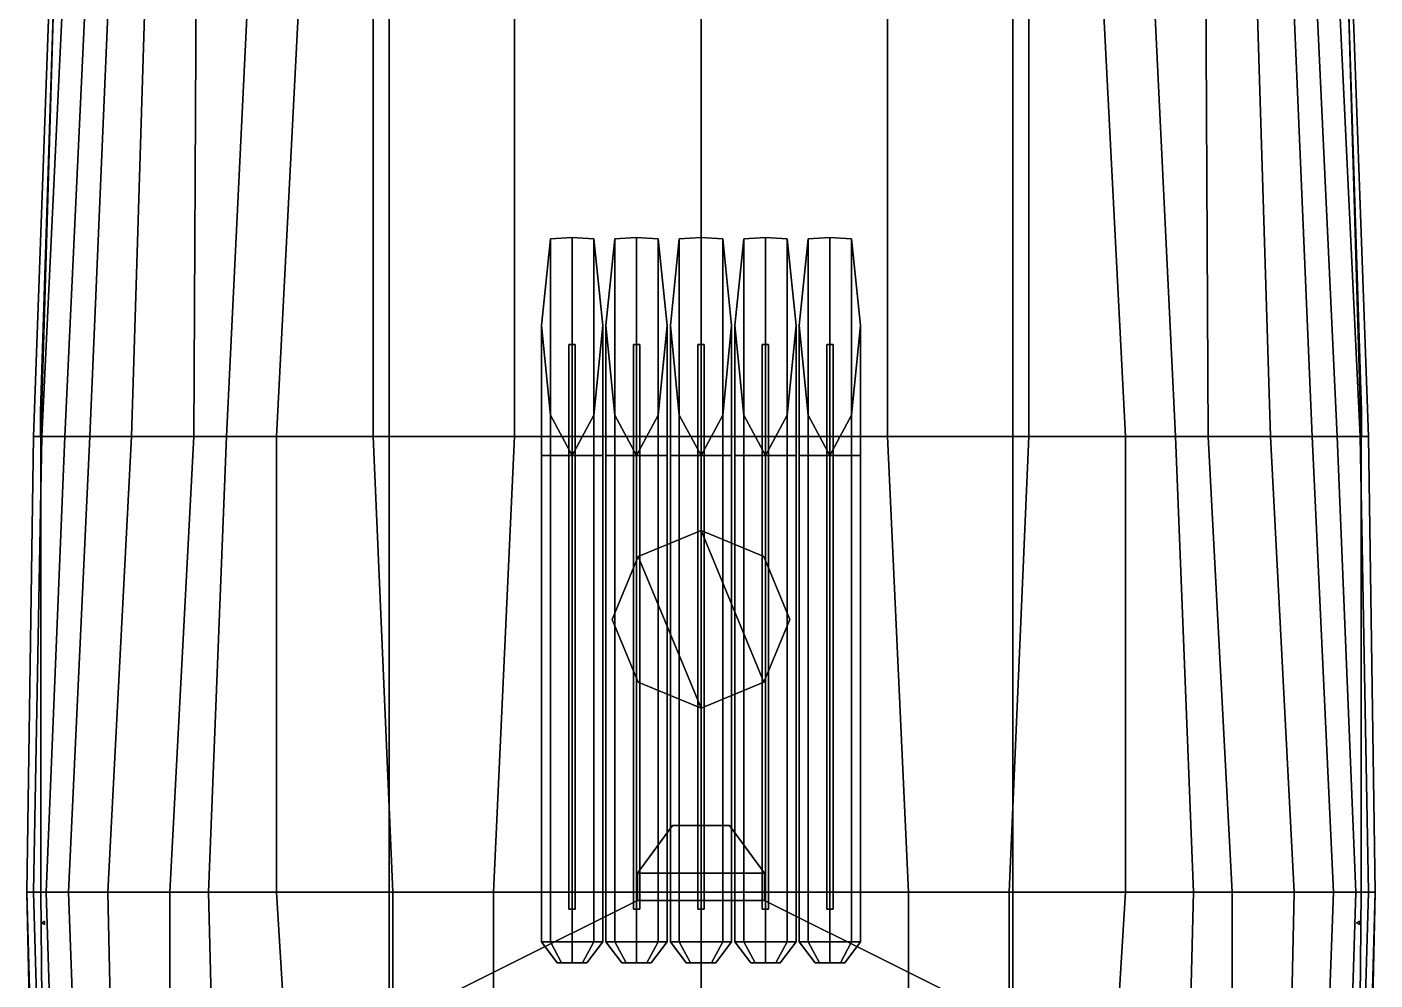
# Model space of a CAD drawing. Header units: millimetres. Extents: x -6 to 6, y -93 to 86.
# Drawn here: x -6.38 to 6.38, y -1.18 to 7.83 of the extents above; entities that cross this region are included whole.
import ezdxf

# ---------------------------------------------------------------- set-up
doc = ezdxf.new("R2010")
doc.units = ezdxf.units.MM
doc.layers.add('railings', color=6, linetype='Continuous')
doc.layers.add('turret', color=2, linetype='Continuous')

msp = doc.modelspace()

# ---------------------------------------------------------------- linework, layer by layer
for points in [[(-2.95, 13.24, 6.2), (-2.95, 13.24, 4.01), (-2.95, -4.23, 3.33), (-2.95, -4.23, 5.58)], [(2.95, -4.23, 5.58), (2.95, 13.24, 6.2), (-2.95, 13.24, 6.2), (-2.95, -4.23, 5.58)], [(2.95, -4.23, 3.33), (2.95, 13.24, 4.01), (2.95, 13.24, 6.2), (2.95, -4.23, 5.58)], [(-6.159, 8.256, 1.963), (-6.03, 8.256, 0.4), (-6.237, 3.959, 0.4), (-6.315, 3.959, 1.683)], [(-6.118, 8.256, 3.842), (-6.159, 8.256, 2.926), (-6.315, 3.959, 2.517), (-6.247, 3.959, 3.661)], [(-6.159, 8.256, 2.926), (-6.159, 8.256, 1.963), (-6.315, 3.959, 1.683), (-6.315, 3.959, 2.517)], [(6.118, 8.256, 3.842), (-6.118, 8.256, 3.842), (-6.247, 3.959, 3.661), (6.247, 3.959, 3.661)], [(-6.03, 8.256, 0.4), (-5.818, 8.256, -0.754), (-6.02, 3.959, -0.754), (-6.237, 3.959, 0.4)], [(-5.818, 8.256, -0.754), (-5.6, 8.256, -1.432), (-5.782, 3.959, -1.432), (-6.02, 3.959, -0.754)], [(-5.6, 8.256, -1.432), (-5.254, 8.256, -2.111), (-5.388, 3.959, -2.111), (-5.782, 3.959, -1.432)], [(-5.254, 8.256, -2.111), (-4.777, 8.256, -2.69), (-4.798, 3.959, -2.789), (-5.388, 3.959, -2.111)], [(-4.777, 8.256, -2.69), (-4.281, 8.256, -3.027), (-4.488, 3.959, -3.027), (-4.798, 3.959, -2.789)], [(-4.281, 8.256, -3.027), (-3.794, 8.256, -3.275), (-4.017, 3.959, -3.275), (-4.488, 3.959, -3.027)], [(-3.794, 8.256, -3.275), (-3.1, 8.256, -3.534), (-3.1, 3.959, -3.632), (-4.017, 3.959, -3.275)], [(-3.1, 8.256, -3.534), (-1.765, 8.256, -3.855), (-1.765, 3.959, -3.891), (-3.1, 3.959, -3.632)], [(0, 3.959, -3.974), (-1.765, 3.959, -3.891), (-1.765, 8.256, -3.855), (0, 8.256, -3.974)], [(0, 8.256, -3.974), (1.765, 8.256, -3.855), (1.765, 3.959, -3.891), (0, 3.959, -3.974)], [(3.1, 3.959, -3.632), (1.765, 3.959, -3.891), (1.765, 8.256, -3.855), (3.1, 8.256, -3.534)], [(4.017, 3.959, -3.275), (3.1, 3.959, -3.632), (3.1, 8.256, -3.534), (3.794, 8.256, -3.275)], [(4.488, 3.959, -3.027), (4.017, 3.959, -3.275), (3.794, 8.256, -3.275), (4.281, 8.256, -3.027)], [(4.798, 3.959, -2.789), (4.488, 3.959, -3.027), (4.281, 8.256, -3.027), (4.777, 8.256, -2.69)], [(5.388, 3.959, -2.111), (4.798, 3.959, -2.789), (4.777, 8.256, -2.69), (5.254, 8.256, -2.111)], [(5.782, 3.959, -1.432), (5.388, 3.959, -2.111), (5.254, 8.256, -2.111), (5.6, 8.256, -1.432)], [(6.02, 3.959, -0.754), (5.782, 3.959, -1.432), (5.6, 8.256, -1.432), (5.818, 8.256, -0.754)], [(6.237, 3.959, 0.4), (6.02, 3.959, -0.754), (5.818, 8.256, -0.754), (6.03, 8.256, 0.4)], [(6.315, 3.959, 1.683), (6.237, 3.959, 0.4), (6.03, 8.256, 0.4), (6.159, 8.256, 1.963)], [(6.247, 3.959, 3.661), (6.315, 3.959, 2.517), (6.159, 8.256, 2.926), (6.118, 8.256, 3.842)], [(6.315, 3.959, 2.517), (6.315, 3.959, 1.683), (6.159, 8.256, 1.963), (6.159, 8.256, 2.926)], [(-6.247, 3.959, 3.661), (-6.315, 3.959, 2.517), (-6.377, -0.349, 1.911), (-6.247, -0.349, 3.547)], [(-6.315, 3.959, 2.517), (-6.315, 3.959, 1.683), (-6.377, -0.349, 0.923), (-6.377, -0.349, 1.911)], [(-6.315, 3.959, 1.683), (-6.237, 3.959, 0.4), (-6.315, -0.349, 0.058), (-6.377, -0.349, 0.923)], [(-6.237, 3.959, 0.4), (-6.02, 3.959, -0.754), (-6.196, -0.349, -0.754), (-6.315, -0.349, 0.058)], [(6.247, 3.959, 3.661), (-6.247, 3.959, 3.661), (-6.247, -0.349, 3.547), (6.247, -0.349, 3.547)], [(-6.02, 3.959, -0.754), (-5.782, 3.959, -1.432), (-5.983, -0.349, -1.432), (-6.196, -0.349, -0.754)], [(-5.782, 3.959, -1.432), (-5.388, 3.959, -2.111), (-5.611, -0.349, -2.111), (-5.983, -0.349, -1.432)], [(-5.388, 3.959, -2.111), (-4.798, 3.959, -2.789), (-5.026, -0.349, -2.789), (-5.611, -0.349, -2.111)], [(-4.798, 3.959, -2.789), (-4.488, 3.959, -3.027), (-4.658, -0.349, -3.027), (-5.026, -0.349, -2.789)], [(-4.488, 3.959, -3.027), (-4.017, 3.959, -3.275), (-4.017, -0.349, -3.358), (-4.658, -0.349, -3.027)], [(-4.017, 3.959, -3.275), (-3.1, 3.959, -3.632), (-2.914, -0.349, -3.663), (-4.017, -0.349, -3.358)], [(-3.1, 3.959, -3.632), (-1.765, 3.959, -3.891), (-1.962, -0.349, -3.829), (-2.914, -0.349, -3.663)], [(0, -0.349, -3.974), (-1.962, -0.349, -3.829), (-1.765, 3.959, -3.891), (0, 3.959, -3.974)], [(0, 3.959, -3.974), (1.765, 3.959, -3.891), (1.962, -0.349, -3.829), (0, -0.349, -3.974)], [(2.914, -0.349, -3.663), (1.962, -0.349, -3.829), (1.765, 3.959, -3.891), (3.1, 3.959, -3.632)], [(4.017, -0.349, -3.358), (2.914, -0.349, -3.663), (3.1, 3.959, -3.632), (4.017, 3.959, -3.275)], [(4.658, -0.349, -3.027), (4.017, -0.349, -3.358), (4.017, 3.959, -3.275), (4.488, 3.959, -3.027)], [(5.026, -0.349, -2.789), (4.658, -0.349, -3.027), (4.488, 3.959, -3.027), (4.798, 3.959, -2.789)], [(5.611, -0.349, -2.111), (5.026, -0.349, -2.789), (4.798, 3.959, -2.789), (5.388, 3.959, -2.111)], [(5.983, -0.349, -1.432), (5.611, -0.349, -2.111), (5.388, 3.959, -2.111), (5.782, 3.959, -1.432)], [(6.196, -0.349, -0.754), (5.983, -0.349, -1.432), (5.782, 3.959, -1.432), (6.02, 3.959, -0.754)], [(6.315, -0.349, 0.058), (6.196, -0.349, -0.754), (6.02, 3.959, -0.754), (6.237, 3.959, 0.4)], [(6.377, -0.349, 0.923), (6.315, -0.349, 0.058), (6.237, 3.959, 0.4), (6.315, 3.959, 1.683)], [(6.247, -0.349, 3.547), (6.377, -0.349, 1.911), (6.315, 3.959, 2.517), (6.247, 3.959, 3.661)], [(6.377, -0.349, 1.911), (6.377, -0.349, 0.923), (6.315, 3.959, 1.683), (6.315, 3.959, 2.517)], [(-0.6, -0.17, 9.04), (-0.27, 0.28, 9.04), (0.27, 0.28, 9.04), (0.6, -0.17, 9.04)], [(0.6, -0.17, 9.04), (0.27, 0.28, 9.04), (-0.27, 0.28, 9.04), (-0.6, -0.17, 9.04)], [(-0.6, -0.43, 9.04), (-0.6, -0.17, 9.04), (0.6, -0.17, 9.04), (0.6, -0.43, 9.04)], [(0.6, -0.43, 9.04), (0.6, -0.17, 9.04), (-0.6, -0.17, 9.04), (-0.6, -0.43, 9.04)], [(-6.247, -0.349, 3.547), (-6.377, -0.349, 1.911), (-6.284, -4.717, 1.911), (-6.206, -4.717, 3.402)], [(-6.377, -0.349, 1.911), (-6.377, -0.349, 0.923), (-6.258, -4.717, 0.923), (-6.284, -4.717, 1.911)], [(-6.377, -0.349, 0.923), (-6.315, -0.349, 0.058), (-6.19, -4.717, 0.058), (-6.258, -4.717, 0.923)], [(-6.315, -0.349, 0.058), (-6.196, -0.349, -0.754), (-6.061, -4.717, -0.754), (-6.19, -4.717, 0.058)], [(6.247, -0.349, 3.547), (-6.247, -0.349, 3.547), (-6.206, -4.717, 3.402), (6.206, -4.717, 3.402)], [(-6.196, -0.349, -0.754), (-5.983, -0.349, -1.432), (-5.823, -4.717, -1.432), (-6.061, -4.717, -0.754)], [(-5.983, -0.349, -1.432), (-5.611, -0.349, -2.111), (-5.518, -4.717, -2.023), (-5.823, -4.717, -1.432)], [(-5.611, -0.349, -2.111), (-5.026, -0.349, -2.789), (-5.026, -4.717, -2.576), (-5.518, -4.717, -2.023)], [(-5.026, -0.349, -2.789), (-4.658, -0.349, -3.027), (-4.55, -4.717, -2.975), (-5.026, -4.717, -2.576)], [(-4.658, -0.349, -3.027), (-4.017, -0.349, -3.358), (-3.747, -4.717, -3.358), (-4.55, -4.717, -2.975)], [(-4.017, -0.349, -3.358), (-2.914, -0.349, -3.663), (-2.914, -4.717, -3.575), (-3.747, -4.717, -3.358)], [(-2.914, -0.349, -3.663), (-1.962, -0.349, -3.829), (-1.962, -4.717, -3.782), (-2.914, -4.717, -3.575)], [(0, -4.717, -3.974), (-1.962, -4.717, -3.782), (-1.962, -0.349, -3.829), (0, -0.349, -3.974)], [(0, -0.349, -3.974), (1.962, -0.349, -3.829), (1.962, -4.717, -3.782), (0, -4.717, -3.974)], [(2.914, -4.717, -3.575), (1.962, -4.717, -3.782), (1.962, -0.349, -3.829), (2.914, -0.349, -3.663)], [(3.747, -4.717, -3.358), (2.914, -4.717, -3.575), (2.914, -0.349, -3.663), (4.017, -0.349, -3.358)], [(4.55, -4.717, -2.975), (3.747, -4.717, -3.358), (4.017, -0.349, -3.358), (4.658, -0.349, -3.027)], [(5.026, -4.717, -2.576), (4.55, -4.717, -2.975), (4.658, -0.349, -3.027), (5.026, -0.349, -2.789)], [(5.518, -4.717, -2.023), (5.026, -4.717, -2.576), (5.026, -0.349, -2.789), (5.611, -0.349, -2.111)], [(5.823, -4.717, -1.432), (5.518, -4.717, -2.023), (5.611, -0.349, -2.111), (5.983, -0.349, -1.432)], [(6.061, -4.717, -0.754), (5.823, -4.717, -1.432), (5.983, -0.349, -1.432), (6.196, -0.349, -0.754)], [(6.19, -4.717, 0.058), (6.061, -4.717, -0.754), (6.196, -0.349, -0.754), (6.315, -0.349, 0.058)], [(6.258, -4.717, 0.923), (6.19, -4.717, 0.058), (6.315, -0.349, 0.058), (6.377, -0.349, 0.923)], [(6.206, -4.717, 3.402), (6.284, -4.717, 1.911), (6.377, -0.349, 1.911), (6.247, -0.349, 3.547)], [(6.284, -4.717, 1.911), (6.258, -4.717, 0.923), (6.377, -0.349, 0.923), (6.377, -0.349, 1.911)], [(3.11, -1.68, 9.04), (0.6, -0.43, 9.04), (-0.6, -0.43, 9.04), (-3.11, -1.68, 9.04)], [(-3.11, -1.68, 9.04), (-0.6, -0.43, 9.04), (0.6, -0.43, 9.04), (3.11, -1.68, 9.04)], [(-6.21, -0.623, 3.53), (-6.24, -0.64, 3.53), (-6.24, -0.64, 4.53), (-6.21, -0.623, 4.53)], [(-6.21, -0.657, 3.53), (-6.21, -0.623, 3.53), (-6.21, -0.623, 4.53), (-6.21, -0.657, 4.53)], [(6.23, -0.623, 3.53), (6.2, -0.64, 3.53), (6.2, -0.64, 4.53), (6.23, -0.623, 4.53)], [(6.23, -0.657, 3.53), (6.23, -0.623, 3.53), (6.23, -0.623, 4.53), (6.23, -0.657, 4.53)], [(-6.24, -0.64, 3.53), (-6.21, -0.657, 3.53), (-6.21, -0.657, 4.53), (-6.24, -0.64, 4.53)], [(6.2, -0.64, 3.53), (6.23, -0.657, 3.53), (6.23, -0.657, 4.53), (6.2, -0.64, 4.53)]]:
    msp.add_3dface(points)
at = {"layer": 'railings'}
for points in [[(-6.25, 4.2, 4.95), (-6.12, 8.25, 5.12), (-6.12, 8.25, 3.84), (-6.25, 3.96, 3.66)], [(-6.25, 3.96, 3.66), (-6.12, 8.25, 3.84), (-6.12, 8.25, 5.12), (-6.25, 4.2, 4.95)], [(6.25, 3.96, 3.66), (6.12, 8.25, 3.84), (6.12, 8.25, 5.12), (6.25, 4.2, 4.95)], [(6.25, 4.2, 4.95), (6.12, 8.25, 5.12), (6.12, 8.25, 3.84), (6.25, 3.96, 3.66)], [(-0.6, -0.17, 10.04), (-0.27, 0.28, 10.04), (-0.27, 0.28, 9.04), (-0.6, -0.17, 9.04)], [(-0.6, -0.17, 9.04), (-0.27, 0.28, 9.04), (-0.27, 0.28, 10.04), (-0.6, -0.17, 10.04)], [(-0.27, 0.28, 10.04), (0.27, 0.28, 10.04), (0.27, 0.28, 9.04), (-0.27, 0.28, 9.04)], [(-0.27, 0.28, 9.04), (0.27, 0.28, 9.04), (0.27, 0.28, 10.04), (-0.27, 0.28, 10.04)], [(0.6, -0.17, 10.04), (0.27, 0.28, 10.04), (0.27, 0.28, 9.04), (0.6, -0.17, 9.04)], [(0.6, -0.17, 9.04), (0.27, 0.28, 9.04), (0.27, 0.28, 10.04), (0.6, -0.17, 10.04)], [(-0.6, -0.43, 9.04), (-0.6, -0.17, 9.04), (-0.6, -0.17, 10.04), (-0.6, -0.43, 10.04)], [(-0.6, -0.43, 10.04), (-0.6, -0.17, 10.04), (-0.6, -0.17, 9.04), (-0.6, -0.43, 9.04)], [(0.6, -0.43, 9.04), (0.6, -0.17, 9.04), (0.6, -0.17, 10.04), (0.6, -0.43, 10.04)], [(0.6, -0.43, 10.04), (0.6, -0.17, 10.04), (0.6, -0.17, 9.04), (0.6, -0.43, 9.04)], [(-3.11, -1.68, 9.04), (-0.6, -0.43, 9.04), (-0.6, -0.43, 10.04), (-3.11, -1.68, 10.04)], [(-3.11, -1.68, 10.04), (-0.6, -0.43, 10.04), (-0.6, -0.43, 9.04), (-3.11, -1.68, 9.04)], [(3.11, -1.68, 9.04), (0.6, -0.43, 9.04), (0.6, -0.43, 10.04), (3.11, -1.68, 10.04)], [(3.11, -1.68, 10.04), (0.6, -0.43, 10.04), (0.6, -0.43, 9.04), (3.11, -1.68, 9.04)]]:
    msp.add_3dface(points, dxfattribs=at)
at = {"layer": 'turret'}
for points in [[(-1.425, 3.78, 6.965), (-1.51, 3.78, 6.76), (-1.51, 5.01, 6.76), (-1.425, 5.83, 6.965)], [(-1.51, 3.78, 6.76), (-1.425, 3.78, 6.965), (-1.425, 5.83, 6.965), (-1.51, 5.01, 6.76)], [(-1.22, 3.78, 7.05), (-1.425, 3.78, 6.965), (-1.425, 5.83, 6.965), (-1.22, 5.84, 7.05)], [(-1.425, 3.78, 6.965), (-1.22, 3.78, 7.05), (-1.22, 5.84, 7.05), (-1.425, 5.83, 6.965)], [(-1.015, 3.78, 6.965), (-1.22, 3.78, 7.05), (-1.22, 5.84, 7.05), (-1.015, 5.83, 6.965)], [(-1.22, 3.78, 7.05), (-1.015, 3.78, 6.965), (-1.015, 5.83, 6.965), (-1.22, 5.84, 7.05)], [(-0.93, 3.78, 6.76), (-1.015, 3.78, 6.965), (-1.015, 5.83, 6.965), (-0.93, 5.01, 6.76)], [(-1.015, 3.78, 6.965), (-0.93, 3.78, 6.76), (-0.93, 5.01, 6.76), (-1.015, 5.83, 6.965)], [(-0.9, 3.78, 6.76), (-0.815, 3.78, 6.965), (-0.815, 5.83, 6.965), (-0.9, 5.01, 6.76)], [(-0.815, 3.78, 6.965), (-0.9, 3.78, 6.76), (-0.9, 5.01, 6.76), (-0.815, 5.83, 6.965)], [(-0.815, 3.78, 6.965), (-0.61, 3.78, 7.05), (-0.61, 5.84, 7.05), (-0.815, 5.83, 6.965)], [(-0.61, 3.78, 7.05), (-0.815, 3.78, 6.965), (-0.815, 5.83, 6.965), (-0.61, 5.84, 7.05)], [(-0.61, 3.78, 7.05), (-0.405, 3.78, 6.965), (-0.405, 5.83, 6.965), (-0.61, 5.84, 7.05)], [(-0.405, 3.78, 6.965), (-0.61, 3.78, 7.05), (-0.61, 5.84, 7.05), (-0.405, 5.83, 6.965)], [(-0.405, 3.78, 6.965), (-0.32, 3.78, 6.76), (-0.32, 5.01, 6.76), (-0.405, 5.83, 6.965)], [(-0.32, 3.78, 6.76), (-0.405, 3.78, 6.965), (-0.405, 5.83, 6.965), (-0.32, 5.01, 6.76)], [(-0.205, 3.78, 6.965), (-0.29, 3.78, 6.76), (-0.29, 5.01, 6.76), (-0.205, 5.83, 6.965)], [(-0.29, 3.78, 6.76), (-0.205, 3.78, 6.965), (-0.205, 5.83, 6.965), (-0.29, 5.01, 6.76)], [(0, 3.78, 7.05), (-0.205, 3.78, 6.965), (-0.205, 5.83, 6.965), (0, 5.84, 7.05)], [(-0.205, 3.78, 6.965), (0, 3.78, 7.05), (0, 5.84, 7.05), (-0.205, 5.83, 6.965)], [(0.205, 3.78, 6.965), (0, 3.78, 7.05), (0, 5.84, 7.05), (0.205, 5.83, 6.965)], [(0, 3.78, 7.05), (0.205, 3.78, 6.965), (0.205, 5.83, 6.965), (0, 5.84, 7.05)], [(0.29, 3.78, 6.76), (0.205, 3.78, 6.965), (0.205, 5.83, 6.965), (0.29, 5.01, 6.76)], [(0.205, 3.78, 6.965), (0.29, 3.78, 6.76), (0.29, 5.01, 6.76), (0.205, 5.83, 6.965)], [(0.32, 3.78, 6.76), (0.405, 3.78, 6.965), (0.405, 5.83, 6.965), (0.32, 5.01, 6.76)], [(0.405, 3.78, 6.965), (0.32, 3.78, 6.76), (0.32, 5.01, 6.76), (0.405, 5.83, 6.965)], [(0.405, 3.78, 6.965), (0.61, 3.78, 7.05), (0.61, 5.84, 7.05), (0.405, 5.83, 6.965)], [(0.61, 3.78, 7.05), (0.405, 3.78, 6.965), (0.405, 5.83, 6.965), (0.61, 5.84, 7.05)], [(0.61, 3.78, 7.05), (0.815, 3.78, 6.965), (0.815, 5.83, 6.965), (0.61, 5.84, 7.05)], [(0.815, 3.78, 6.965), (0.61, 3.78, 7.05), (0.61, 5.84, 7.05), (0.815, 5.83, 6.965)], [(0.815, 3.78, 6.965), (0.9, 3.78, 6.76), (0.9, 5.01, 6.76), (0.815, 5.83, 6.965)], [(0.9, 3.78, 6.76), (0.815, 3.78, 6.965), (0.815, 5.83, 6.965), (0.9, 5.01, 6.76)], [(1.015, 3.78, 6.965), (0.93, 3.78, 6.76), (0.93, 5.01, 6.76), (1.015, 5.83, 6.965)], [(0.93, 3.78, 6.76), (1.015, 3.78, 6.965), (1.015, 5.83, 6.965), (0.93, 5.01, 6.76)], [(1.22, 3.78, 7.05), (1.015, 3.78, 6.965), (1.015, 5.83, 6.965), (1.22, 5.84, 7.05)], [(1.015, 3.78, 6.965), (1.22, 3.78, 7.05), (1.22, 5.84, 7.05), (1.015, 5.83, 6.965)], [(1.425, 3.78, 6.965), (1.22, 3.78, 7.05), (1.22, 5.84, 7.05), (1.425, 5.83, 6.965)], [(1.22, 3.78, 7.05), (1.425, 3.78, 6.965), (1.425, 5.83, 6.965), (1.22, 5.84, 7.05)], [(1.51, 3.78, 6.76), (1.425, 3.78, 6.965), (1.425, 5.83, 6.965), (1.51, 5.01, 6.76)], [(1.425, 3.78, 6.965), (1.51, 3.78, 6.76), (1.51, 5.01, 6.76), (1.425, 5.83, 6.965)], [(-1.51, 3.78, 6.76), (-1.425, 3.78, 6.555), (-1.425, 4.16, 6.555), (-1.51, 5.01, 6.76)], [(-1.425, 3.78, 6.555), (-1.51, 3.78, 6.76), (-1.51, 5.01, 6.76), (-1.425, 4.16, 6.555)], [(-1.015, 3.78, 6.555), (-0.93, 3.78, 6.76), (-0.93, 5.01, 6.76), (-1.015, 4.16, 6.555)], [(-0.93, 3.78, 6.76), (-1.015, 3.78, 6.555), (-1.015, 4.16, 6.555), (-0.93, 5.01, 6.76)], [(-0.815, 3.78, 6.555), (-0.9, 3.78, 6.76), (-0.9, 5.01, 6.76), (-0.815, 4.16, 6.555)], [(-0.9, 3.78, 6.76), (-0.815, 3.78, 6.555), (-0.815, 4.16, 6.555), (-0.9, 5.01, 6.76)], [(-0.32, 3.78, 6.76), (-0.405, 3.78, 6.555), (-0.405, 4.16, 6.555), (-0.32, 5.01, 6.76)], [(-0.405, 3.78, 6.555), (-0.32, 3.78, 6.76), (-0.32, 5.01, 6.76), (-0.405, 4.16, 6.555)], [(-0.29, 3.78, 6.76), (-0.205, 3.78, 6.555), (-0.205, 4.16, 6.555), (-0.29, 5.01, 6.76)], [(-0.205, 3.78, 6.555), (-0.29, 3.78, 6.76), (-0.29, 5.01, 6.76), (-0.205, 4.16, 6.555)], [(0.205, 3.78, 6.555), (0.29, 3.78, 6.76), (0.29, 5.01, 6.76), (0.205, 4.16, 6.555)], [(0.29, 3.78, 6.76), (0.205, 3.78, 6.555), (0.205, 4.16, 6.555), (0.29, 5.01, 6.76)], [(0.405, 3.78, 6.555), (0.32, 3.78, 6.76), (0.32, 5.01, 6.76), (0.405, 4.16, 6.555)], [(0.32, 3.78, 6.76), (0.405, 3.78, 6.555), (0.405, 4.16, 6.555), (0.32, 5.01, 6.76)], [(0.9, 3.78, 6.76), (0.815, 3.78, 6.555), (0.815, 4.16, 6.555), (0.9, 5.01, 6.76)], [(0.815, 3.78, 6.555), (0.9, 3.78, 6.76), (0.9, 5.01, 6.76), (0.815, 4.16, 6.555)], [(0.93, 3.78, 6.76), (1.015, 3.78, 6.555), (1.015, 4.16, 6.555), (0.93, 5.01, 6.76)], [(1.015, 3.78, 6.555), (0.93, 3.78, 6.76), (0.93, 5.01, 6.76), (1.015, 4.16, 6.555)], [(1.425, 3.78, 6.555), (1.51, 3.78, 6.76), (1.51, 5.01, 6.76), (1.425, 4.16, 6.555)], [(1.51, 3.78, 6.76), (1.425, 3.78, 6.555), (1.425, 4.16, 6.555), (1.51, 5.01, 6.76)], [(-1.25, -0.51, 7.1), (-1.22, -0.51, 7.13), (-1.22, 4.83, 7.13), (-1.25, 4.83, 7.1)], [(-1.22, -0.51, 7.07), (-1.25, -0.51, 7.1), (-1.25, 4.83, 7.1), (-1.22, 4.83, 7.07)], [(-1.22, 4.83, 7.13), (-1.19, 4.83, 7.1), (-1.22, 4.83, 7.07), (-1.25, 4.83, 7.1)], [(-1.22, -0.51, 7.13), (-1.19, -0.51, 7.1), (-1.19, 4.83, 7.1), (-1.22, 4.83, 7.13)], [(-1.19, -0.51, 7.1), (-1.22, -0.51, 7.07), (-1.22, 4.83, 7.07), (-1.19, 4.83, 7.1)], [(-0.61, 4.83, 7.13), (-0.58, 4.83, 7.1), (-0.61, 4.83, 7.07), (-0.64, 4.83, 7.1)], [(-0.61, -0.51, 7.07), (-0.64, -0.51, 7.1), (-0.64, 4.83, 7.1), (-0.61, 4.83, 7.07)], [(-0.64, -0.51, 7.1), (-0.61, -0.51, 7.13), (-0.61, 4.83, 7.13), (-0.64, 4.83, 7.1)], [(-0.58, -0.51, 7.1), (-0.61, -0.51, 7.07), (-0.61, 4.83, 7.07), (-0.58, 4.83, 7.1)], [(-0.61, -0.51, 7.13), (-0.58, -0.51, 7.1), (-0.58, 4.83, 7.1), (-0.61, 4.83, 7.13)], [(-0.03, -0.51, 7.1), (0, -0.51, 7.13), (0, 4.83, 7.13), (-0.03, 4.83, 7.1)], [(0, -0.51, 7.07), (-0.03, -0.51, 7.1), (-0.03, 4.83, 7.1), (0, 4.83, 7.07)], [(0, 4.83, 7.13), (0.03, 4.83, 7.1), (0, 4.83, 7.07), (-0.03, 4.83, 7.1)], [(0, -0.51, 7.13), (0.03, -0.51, 7.1), (0.03, 4.83, 7.1), (0, 4.83, 7.13)], [(0.03, -0.51, 7.1), (0, -0.51, 7.07), (0, 4.83, 7.07), (0.03, 4.83, 7.1)], [(0.61, 4.83, 7.13), (0.64, 4.83, 7.1), (0.61, 4.83, 7.07), (0.58, 4.83, 7.1)], [(0.61, -0.51, 7.07), (0.58, -0.51, 7.1), (0.58, 4.83, 7.1), (0.61, 4.83, 7.07)], [(0.58, -0.51, 7.1), (0.61, -0.51, 7.13), (0.61, 4.83, 7.13), (0.58, 4.83, 7.1)], [(0.64, -0.51, 7.1), (0.61, -0.51, 7.07), (0.61, 4.83, 7.07), (0.64, 4.83, 7.1)], [(0.61, -0.51, 7.13), (0.64, -0.51, 7.1), (0.64, 4.83, 7.1), (0.61, 4.83, 7.13)], [(1.19, -0.51, 7.1), (1.22, -0.51, 7.13), (1.22, 4.83, 7.13), (1.19, 4.83, 7.1)], [(1.22, -0.51, 7.07), (1.19, -0.51, 7.1), (1.19, 4.83, 7.1), (1.22, 4.83, 7.07)], [(1.22, 4.83, 7.13), (1.25, 4.83, 7.1), (1.22, 4.83, 7.07), (1.19, 4.83, 7.1)], [(1.22, -0.51, 7.13), (1.25, -0.51, 7.1), (1.25, 4.83, 7.1), (1.22, 4.83, 7.13)], [(1.25, -0.51, 7.1), (1.22, -0.51, 7.07), (1.22, 4.83, 7.07), (1.25, 4.83, 7.1)], [(-1.425, 3.78, 6.555), (-1.22, 3.78, 6.47), (-1.22, 3.78, 6.47), (-1.425, 4.16, 6.555)], [(-1.22, 3.78, 6.47), (-1.425, 3.78, 6.555), (-1.425, 4.16, 6.555), (-1.22, 3.78, 6.47)], [(-1.22, 3.78, 6.47), (-1.015, 3.78, 6.555), (-1.015, 4.16, 6.555), (-1.22, 3.78, 6.47)], [(-1.015, 3.78, 6.555), (-1.22, 3.78, 6.47), (-1.22, 3.78, 6.47), (-1.015, 4.16, 6.555)], [(-0.61, 3.78, 6.47), (-0.815, 3.78, 6.555), (-0.815, 4.16, 6.555), (-0.61, 3.78, 6.47)], [(-0.815, 3.78, 6.555), (-0.61, 3.78, 6.47), (-0.61, 3.78, 6.47), (-0.815, 4.16, 6.555)], [(-0.405, 3.78, 6.555), (-0.61, 3.78, 6.47), (-0.61, 3.78, 6.47), (-0.405, 4.16, 6.555)], [(-0.61, 3.78, 6.47), (-0.405, 3.78, 6.555), (-0.405, 4.16, 6.555), (-0.61, 3.78, 6.47)], [(-0.205, 3.78, 6.555), (0, 3.78, 6.47), (0, 3.78, 6.47), (-0.205, 4.16, 6.555)], [(0, 3.78, 6.47), (-0.205, 3.78, 6.555), (-0.205, 4.16, 6.555), (0, 3.78, 6.47)], [(0, 3.78, 6.47), (0.205, 3.78, 6.555), (0.205, 4.16, 6.555), (0, 3.78, 6.47)], [(0.205, 3.78, 6.555), (0, 3.78, 6.47), (0, 3.78, 6.47), (0.205, 4.16, 6.555)], [(0.61, 3.78, 6.47), (0.405, 3.78, 6.555), (0.405, 4.16, 6.555), (0.61, 3.78, 6.47)], [(0.405, 3.78, 6.555), (0.61, 3.78, 6.47), (0.61, 3.78, 6.47), (0.405, 4.16, 6.555)], [(0.815, 3.78, 6.555), (0.61, 3.78, 6.47), (0.61, 3.78, 6.47), (0.815, 4.16, 6.555)], [(0.61, 3.78, 6.47), (0.815, 3.78, 6.555), (0.815, 4.16, 6.555), (0.61, 3.78, 6.47)], [(1.015, 3.78, 6.555), (1.22, 3.78, 6.47), (1.22, 3.78, 6.47), (1.015, 4.16, 6.555)], [(1.22, 3.78, 6.47), (1.015, 3.78, 6.555), (1.015, 4.16, 6.555), (1.22, 3.78, 6.47)], [(1.22, 3.78, 6.47), (1.425, 3.78, 6.555), (1.425, 4.16, 6.555), (1.22, 3.78, 6.47)], [(1.425, 3.78, 6.555), (1.22, 3.78, 6.47), (1.22, 3.78, 6.47), (1.425, 4.16, 6.555)], [(-1.51, -0.82, 6.76), (-1.425, -0.82, 6.965), (-1.425, 3.78, 6.965), (-1.51, 3.78, 6.76)], [(-1.425, -0.82, 6.555), (-1.51, -0.82, 6.76), (-1.51, 3.78, 6.76), (-1.425, 3.78, 6.555)], [(-1.425, 3.78, 6.965), (-0.93, 3.78, 6.76), (-1.015, 3.78, 6.555), (-1.51, 3.78, 6.76)], [(-1.51, 3.78, 6.76), (-1.015, 3.78, 6.555), (-1.22, 3.78, 6.47), (-1.425, 3.78, 6.555)], [(-1.425, -0.82, 6.965), (-1.22, -0.82, 7.05), (-1.22, 3.78, 7.05), (-1.425, 3.78, 6.965)], [(-1.22, -0.82, 6.47), (-1.425, -0.82, 6.555), (-1.425, 3.78, 6.555), (-1.22, 3.78, 6.47)], [(-1.22, 3.78, 7.05), (-1.015, 3.78, 6.965), (-0.93, 3.78, 6.76), (-1.425, 3.78, 6.965)], [(-1.22, -0.82, 7.05), (-1.015, -0.82, 6.965), (-1.015, 3.78, 6.965), (-1.22, 3.78, 7.05)], [(-1.015, -0.82, 6.555), (-1.22, -0.82, 6.47), (-1.22, 3.78, 6.47), (-1.015, 3.78, 6.555)], [(-1.015, -0.82, 6.965), (-0.93, -0.82, 6.76), (-0.93, 3.78, 6.76), (-1.015, 3.78, 6.965)], [(-0.93, -0.82, 6.76), (-1.015, -0.82, 6.555), (-1.015, 3.78, 6.555), (-0.93, 3.78, 6.76)], [(-0.815, -0.82, 6.555), (-0.9, -0.82, 6.76), (-0.9, 3.78, 6.76), (-0.815, 3.78, 6.555)], [(-0.9, -0.82, 6.76), (-0.815, -0.82, 6.965), (-0.815, 3.78, 6.965), (-0.9, 3.78, 6.76)], [(-0.9, 3.78, 6.76), (-0.405, 3.78, 6.555), (-0.61, 3.78, 6.47), (-0.815, 3.78, 6.555)], [(-0.815, 3.78, 6.965), (-0.32, 3.78, 6.76), (-0.405, 3.78, 6.555), (-0.9, 3.78, 6.76)], [(-0.61, -0.82, 6.47), (-0.815, -0.82, 6.555), (-0.815, 3.78, 6.555), (-0.61, 3.78, 6.47)], [(-0.815, -0.82, 6.965), (-0.61, -0.82, 7.05), (-0.61, 3.78, 7.05), (-0.815, 3.78, 6.965)], [(-0.61, 3.78, 7.05), (-0.405, 3.78, 6.965), (-0.32, 3.78, 6.76), (-0.815, 3.78, 6.965)], [(-0.405, -0.82, 6.555), (-0.61, -0.82, 6.47), (-0.61, 3.78, 6.47), (-0.405, 3.78, 6.555)], [(-0.61, -0.82, 7.05), (-0.405, -0.82, 6.965), (-0.405, 3.78, 6.965), (-0.61, 3.78, 7.05)], [(-0.32, -0.82, 6.76), (-0.405, -0.82, 6.555), (-0.405, 3.78, 6.555), (-0.32, 3.78, 6.76)], [(-0.405, -0.82, 6.965), (-0.32, -0.82, 6.76), (-0.32, 3.78, 6.76), (-0.405, 3.78, 6.965)], [(-0.29, -0.82, 6.76), (-0.205, -0.82, 6.965), (-0.205, 3.78, 6.965), (-0.29, 3.78, 6.76)], [(-0.205, -0.82, 6.555), (-0.29, -0.82, 6.76), (-0.29, 3.78, 6.76), (-0.205, 3.78, 6.555)], [(-0.205, 3.78, 6.965), (0.29, 3.78, 6.76), (0.205, 3.78, 6.555), (-0.29, 3.78, 6.76)], [(-0.29, 3.78, 6.76), (0.205, 3.78, 6.555), (0, 3.78, 6.47), (-0.205, 3.78, 6.555)], [(-0.205, -0.82, 6.965), (0, -0.82, 7.05), (0, 3.78, 7.05), (-0.205, 3.78, 6.965)], [(0, -0.82, 6.47), (-0.205, -0.82, 6.555), (-0.205, 3.78, 6.555), (0, 3.78, 6.47)], [(0, 3.78, 7.05), (0.205, 3.78, 6.965), (0.29, 3.78, 6.76), (-0.205, 3.78, 6.965)], [(0, -0.82, 7.05), (0.205, -0.82, 6.965), (0.205, 3.78, 6.965), (0, 3.78, 7.05)], [(0.205, -0.82, 6.555), (0, -0.82, 6.47), (0, 3.78, 6.47), (0.205, 3.78, 6.555)], [(0.205, -0.82, 6.965), (0.29, -0.82, 6.76), (0.29, 3.78, 6.76), (0.205, 3.78, 6.965)], [(0.29, -0.82, 6.76), (0.205, -0.82, 6.555), (0.205, 3.78, 6.555), (0.29, 3.78, 6.76)], [(0.405, -0.82, 6.555), (0.32, -0.82, 6.76), (0.32, 3.78, 6.76), (0.405, 3.78, 6.555)], [(0.32, -0.82, 6.76), (0.405, -0.82, 6.965), (0.405, 3.78, 6.965), (0.32, 3.78, 6.76)], [(0.32, 3.78, 6.76), (0.815, 3.78, 6.555), (0.61, 3.78, 6.47), (0.405, 3.78, 6.555)], [(0.405, 3.78, 6.965), (0.9, 3.78, 6.76), (0.815, 3.78, 6.555), (0.32, 3.78, 6.76)], [(0.61, -0.82, 6.47), (0.405, -0.82, 6.555), (0.405, 3.78, 6.555), (0.61, 3.78, 6.47)], [(0.405, -0.82, 6.965), (0.61, -0.82, 7.05), (0.61, 3.78, 7.05), (0.405, 3.78, 6.965)], [(0.61, 3.78, 7.05), (0.815, 3.78, 6.965), (0.9, 3.78, 6.76), (0.405, 3.78, 6.965)], [(0.815, -0.82, 6.555), (0.61, -0.82, 6.47), (0.61, 3.78, 6.47), (0.815, 3.78, 6.555)], [(0.61, -0.82, 7.05), (0.815, -0.82, 6.965), (0.815, 3.78, 6.965), (0.61, 3.78, 7.05)], [(0.9, -0.82, 6.76), (0.815, -0.82, 6.555), (0.815, 3.78, 6.555), (0.9, 3.78, 6.76)], [(0.815, -0.82, 6.965), (0.9, -0.82, 6.76), (0.9, 3.78, 6.76), (0.815, 3.78, 6.965)], [(0.93, -0.82, 6.76), (1.015, -0.82, 6.965), (1.015, 3.78, 6.965), (0.93, 3.78, 6.76)], [(1.015, -0.82, 6.555), (0.93, -0.82, 6.76), (0.93, 3.78, 6.76), (1.015, 3.78, 6.555)], [(1.015, 3.78, 6.965), (1.51, 3.78, 6.76), (1.425, 3.78, 6.555), (0.93, 3.78, 6.76)], [(0.93, 3.78, 6.76), (1.425, 3.78, 6.555), (1.22, 3.78, 6.47), (1.015, 3.78, 6.555)], [(1.015, -0.82, 6.965), (1.22, -0.82, 7.05), (1.22, 3.78, 7.05), (1.015, 3.78, 6.965)], [(1.22, -0.82, 6.47), (1.015, -0.82, 6.555), (1.015, 3.78, 6.555), (1.22, 3.78, 6.47)], [(1.22, 3.78, 7.05), (1.425, 3.78, 6.965), (1.51, 3.78, 6.76), (1.015, 3.78, 6.965)], [(1.22, -0.82, 7.05), (1.425, -0.82, 6.965), (1.425, 3.78, 6.965), (1.22, 3.78, 7.05)], [(1.425, -0.82, 6.555), (1.22, -0.82, 6.47), (1.22, 3.78, 6.47), (1.425, 3.78, 6.555)], [(1.425, -0.82, 6.965), (1.51, -0.82, 6.76), (1.51, 3.78, 6.76), (1.425, 3.78, 6.965)], [(1.51, -0.82, 6.76), (1.425, -0.82, 6.555), (1.425, 3.78, 6.555), (1.51, 3.78, 6.76)], [(0, 3.07, 5.77), (-0.594, 2.824, 5.77), (-0.594, 2.824, 6.47), (0, 3.07, 6.47)], [(0.594, 1.636, 6.47), (0, 3.07, 6.47), (-0.594, 2.824, 6.47), (0, 1.39, 6.47)], [(0.594, 2.824, 5.77), (0, 3.07, 5.77), (0, 3.07, 6.47), (0.594, 2.824, 6.47)], [(0.84, 2.23, 6.47), (0.594, 2.824, 6.47), (0, 3.07, 6.47), (0.594, 1.636, 6.47)], [(-0.594, 2.824, 5.77), (-0.84, 2.23, 5.77), (-0.84, 2.23, 6.47), (-0.594, 2.824, 6.47)], [(0, 1.39, 6.47), (-0.594, 2.824, 6.47), (-0.84, 2.23, 6.47), (-0.594, 1.636, 6.47)], [(0.84, 2.23, 5.77), (0.594, 2.824, 5.77), (0.594, 2.824, 6.47), (0.84, 2.23, 6.47)], [(-0.84, 2.23, 5.77), (-0.594, 1.636, 5.77), (-0.594, 1.636, 6.47), (-0.84, 2.23, 6.47)], [(0.594, 1.636, 5.77), (0.84, 2.23, 5.77), (0.84, 2.23, 6.47), (0.594, 1.636, 6.47)], [(-0.594, 1.636, 5.77), (0, 1.39, 5.77), (0, 1.39, 6.47), (-0.594, 1.636, 6.47)], [(0, 1.39, 5.77), (0.594, 1.636, 5.77), (0.594, 1.636, 6.47), (0, 1.39, 6.47)], [(-1.25, -0.51, 7.1), (-1.22, -0.51, 7.07), (-1.19, -0.51, 7.1), (-1.22, -0.51, 7.13)], [(-0.64, -0.51, 7.1), (-0.61, -0.51, 7.07), (-0.58, -0.51, 7.1), (-0.61, -0.51, 7.13)], [(-0.03, -0.51, 7.1), (0, -0.51, 7.07), (0.03, -0.51, 7.1), (0, -0.51, 7.13)], [(0.58, -0.51, 7.1), (0.61, -0.51, 7.07), (0.64, -0.51, 7.1), (0.61, -0.51, 7.13)], [(1.19, -0.51, 7.1), (1.22, -0.51, 7.07), (1.25, -0.51, 7.1), (1.22, -0.51, 7.13)], [(-1.51, -0.82, 6.76), (-1.425, -0.82, 6.555), (-1.319, -1.02, 6.661), (-1.36, -1.02, 6.76)], [(-1.425, -0.82, 6.965), (-1.51, -0.82, 6.76), (-1.36, -1.02, 6.76), (-1.319, -1.02, 6.859)], [(-1.425, -0.82, 6.555), (-1.22, -0.82, 6.47), (-1.22, -1.02, 6.62), (-1.319, -1.02, 6.661)], [(-1.22, -0.82, 7.05), (-1.425, -0.82, 6.965), (-1.319, -1.02, 6.859), (-1.22, -1.02, 6.9)], [(-1.22, -0.82, 6.47), (-1.015, -0.82, 6.555), (-1.121, -1.02, 6.661), (-1.22, -1.02, 6.62)], [(-1.015, -0.82, 6.965), (-1.22, -0.82, 7.05), (-1.22, -1.02, 6.9), (-1.121, -1.02, 6.859)], [(-1.015, -0.82, 6.555), (-0.93, -0.82, 6.76), (-1.08, -1.02, 6.76), (-1.121, -1.02, 6.661)], [(-0.93, -0.82, 6.76), (-1.015, -0.82, 6.965), (-1.121, -1.02, 6.859), (-1.08, -1.02, 6.76)], [(-0.815, -0.82, 6.965), (-0.9, -0.82, 6.76), (-0.75, -1.02, 6.76), (-0.709, -1.02, 6.859)], [(-0.9, -0.82, 6.76), (-0.815, -0.82, 6.555), (-0.709, -1.02, 6.661), (-0.75, -1.02, 6.76)], [(-0.61, -0.82, 7.05), (-0.815, -0.82, 6.965), (-0.709, -1.02, 6.859), (-0.61, -1.02, 6.9)], [(-0.815, -0.82, 6.555), (-0.61, -0.82, 6.47), (-0.61, -1.02, 6.62), (-0.709, -1.02, 6.661)], [(-0.405, -0.82, 6.965), (-0.61, -0.82, 7.05), (-0.61, -1.02, 6.9), (-0.511, -1.02, 6.859)], [(-0.61, -0.82, 6.47), (-0.405, -0.82, 6.555), (-0.511, -1.02, 6.661), (-0.61, -1.02, 6.62)], [(-0.32, -0.82, 6.76), (-0.405, -0.82, 6.965), (-0.511, -1.02, 6.859), (-0.47, -1.02, 6.76)], [(-0.405, -0.82, 6.555), (-0.32, -0.82, 6.76), (-0.47, -1.02, 6.76), (-0.511, -1.02, 6.661)], [(-0.29, -0.82, 6.76), (-0.205, -0.82, 6.555), (-0.099, -1.02, 6.661), (-0.14, -1.02, 6.76)], [(-0.205, -0.82, 6.965), (-0.29, -0.82, 6.76), (-0.14, -1.02, 6.76), (-0.099, -1.02, 6.859)], [(-0.205, -0.82, 6.555), (0, -0.82, 6.47), (0, -1.02, 6.62), (-0.099, -1.02, 6.661)], [(0, -0.82, 7.05), (-0.205, -0.82, 6.965), (-0.099, -1.02, 6.859), (0, -1.02, 6.9)], [(0, -0.82, 6.47), (0.205, -0.82, 6.555), (0.099, -1.02, 6.661), (0, -1.02, 6.62)], [(0.205, -0.82, 6.965), (0, -0.82, 7.05), (0, -1.02, 6.9), (0.099, -1.02, 6.859)], [(0.205, -0.82, 6.555), (0.29, -0.82, 6.76), (0.14, -1.02, 6.76), (0.099, -1.02, 6.661)], [(0.29, -0.82, 6.76), (0.205, -0.82, 6.965), (0.099, -1.02, 6.859), (0.14, -1.02, 6.76)], [(0.405, -0.82, 6.965), (0.32, -0.82, 6.76), (0.47, -1.02, 6.76), (0.511, -1.02, 6.859)], [(0.32, -0.82, 6.76), (0.405, -0.82, 6.555), (0.511, -1.02, 6.661), (0.47, -1.02, 6.76)], [(0.61, -0.82, 7.05), (0.405, -0.82, 6.965), (0.511, -1.02, 6.859), (0.61, -1.02, 6.9)], [(0.405, -0.82, 6.555), (0.61, -0.82, 6.47), (0.61, -1.02, 6.62), (0.511, -1.02, 6.661)], [(0.815, -0.82, 6.965), (0.61, -0.82, 7.05), (0.61, -1.02, 6.9), (0.709, -1.02, 6.859)], [(0.61, -0.82, 6.47), (0.815, -0.82, 6.555), (0.709, -1.02, 6.661), (0.61, -1.02, 6.62)], [(0.9, -0.82, 6.76), (0.815, -0.82, 6.965), (0.709, -1.02, 6.859), (0.75, -1.02, 6.76)], [(0.815, -0.82, 6.555), (0.9, -0.82, 6.76), (0.75, -1.02, 6.76), (0.709, -1.02, 6.661)], [(0.93, -0.82, 6.76), (1.015, -0.82, 6.555), (1.121, -1.02, 6.661), (1.08, -1.02, 6.76)], [(1.015, -0.82, 6.965), (0.93, -0.82, 6.76), (1.08, -1.02, 6.76), (1.121, -1.02, 6.859)], [(1.015, -0.82, 6.555), (1.22, -0.82, 6.47), (1.22, -1.02, 6.62), (1.121, -1.02, 6.661)], [(1.22, -0.82, 7.05), (1.015, -0.82, 6.965), (1.121, -1.02, 6.859), (1.22, -1.02, 6.9)], [(1.22, -0.82, 6.47), (1.425, -0.82, 6.555), (1.319, -1.02, 6.661), (1.22, -1.02, 6.62)], [(1.425, -0.82, 6.965), (1.22, -0.82, 7.05), (1.22, -1.02, 6.9), (1.319, -1.02, 6.859)], [(1.425, -0.82, 6.555), (1.51, -0.82, 6.76), (1.36, -1.02, 6.76), (1.319, -1.02, 6.661)], [(1.51, -0.82, 6.76), (1.425, -0.82, 6.965), (1.319, -1.02, 6.859), (1.36, -1.02, 6.76)], [(-1.08, -1.02, 6.76), (-1.319, -1.02, 6.859), (-1.36, -1.02, 6.76), (-1.121, -1.02, 6.661)], [(-1.121, -1.02, 6.661), (-1.36, -1.02, 6.76), (-1.319, -1.02, 6.661), (-1.22, -1.02, 6.62)], [(-1.121, -1.02, 6.859), (-1.22, -1.02, 6.9), (-1.319, -1.02, 6.859), (-1.08, -1.02, 6.76)], [(-0.511, -1.02, 6.661), (-0.75, -1.02, 6.76), (-0.709, -1.02, 6.661), (-0.61, -1.02, 6.62)], [(-0.47, -1.02, 6.76), (-0.709, -1.02, 6.859), (-0.75, -1.02, 6.76), (-0.511, -1.02, 6.661)], [(-0.511, -1.02, 6.859), (-0.61, -1.02, 6.9), (-0.709, -1.02, 6.859), (-0.47, -1.02, 6.76)], [(0.14, -1.02, 6.76), (-0.099, -1.02, 6.859), (-0.14, -1.02, 6.76), (0.099, -1.02, 6.661)], [(0.099, -1.02, 6.661), (-0.14, -1.02, 6.76), (-0.099, -1.02, 6.661), (0, -1.02, 6.62)], [(0.099, -1.02, 6.859), (0, -1.02, 6.9), (-0.099, -1.02, 6.859), (0.14, -1.02, 6.76)], [(0.709, -1.02, 6.661), (0.47, -1.02, 6.76), (0.511, -1.02, 6.661), (0.61, -1.02, 6.62)], [(0.75, -1.02, 6.76), (0.511, -1.02, 6.859), (0.47, -1.02, 6.76), (0.709, -1.02, 6.661)], [(0.709, -1.02, 6.859), (0.61, -1.02, 6.9), (0.511, -1.02, 6.859), (0.75, -1.02, 6.76)], [(1.36, -1.02, 6.76), (1.121, -1.02, 6.859), (1.08, -1.02, 6.76), (1.319, -1.02, 6.661)], [(1.319, -1.02, 6.661), (1.08, -1.02, 6.76), (1.121, -1.02, 6.661), (1.22, -1.02, 6.62)], [(1.319, -1.02, 6.859), (1.22, -1.02, 6.9), (1.121, -1.02, 6.859), (1.36, -1.02, 6.76)]]:
    msp.add_3dface(points, dxfattribs=at)

doc.saveas('drawing.dxf')
